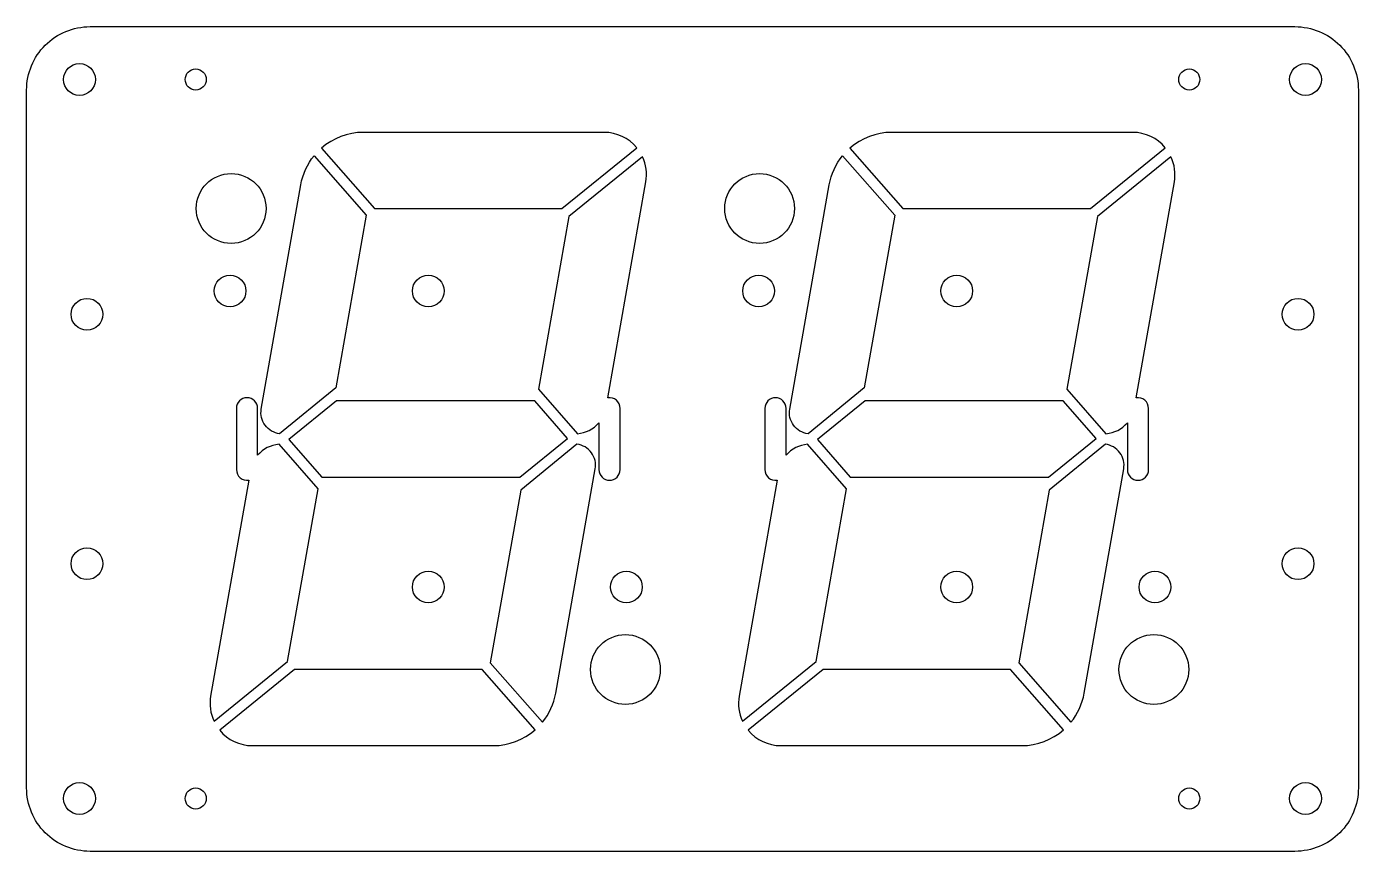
# Model space of a CAD drawing. Header units: millimetres. Extents: x 162 to 288, y 653 to 731.
import ezdxf

# ---------------------------------------------------------------- set-up
doc = ezdxf.new("R2010")
doc.units = ezdxf.units.MM
doc.layers.get('0').update_dxf_attribs({"linetype": 'CONTINUOUS'})

msp = doc.modelspace()

# ---------------------------------------------------------------- linework, layer by layer
for points in [[(288, 659, -0.414214), (282, 653), (168, 653, -0.414214), (162, 659), (162, 725, -0.414214), (168, 731), (282, 731, -0.414214), (288, 725)], [(189.89, 719.51), (194.91, 713.8), (212.65, 713.8), (219.73, 719.55, 0.223479), (216.65, 721), (193.85, 721, 0.181873)], [(239.89, 719.51), (244.91, 713.8), (262.65, 713.8), (269.73, 719.55, 0.223479), (266.65, 721), (243.85, 721, 0.181873)], [(185.93, 692.5, -0.429918), (184.2, 694.83), (187.94, 716.04, -0.127993), (189.2, 718.79), (194.13, 713.17), (191.25, 696.83)], [(216.15, 693.54), (216.15, 689.1, 1), (218.15, 689.1), (218.15, 694.9, 0.463558), (216.99, 695.89), (220.59, 716.31, 0.154582), (220.27, 718.7), (213.31, 713.05), (210.43, 696.71), (214.12, 692.5, 0.19739)], [(235.93, 692.5, -0.429918), (234.2, 694.83), (237.94, 716.04, -0.127993), (239.2, 718.79), (244.13, 713.17), (241.25, 696.83)], [(266.15, 693.54), (266.15, 689.1, 1), (268.15, 689.1), (268.15, 694.9, 0.463558), (266.99, 695.89), (270.59, 716.31, 0.154582), (270.27, 718.7), (263.31, 713.05), (260.43, 696.71), (264.12, 692.5, 0.19739)], [(183.85, 690.46), (183.85, 694.9, 1), (181.85, 694.9), (181.85, 689.1, 0.463558), (183.01, 688.11), (179.41, 667.69, 0.154582), (179.73, 665.3), (186.69, 670.95), (189.57, 687.29), (185.88, 691.5, 0.19739)], [(233.85, 690.46), (233.85, 694.9, 1), (231.85, 694.9), (231.85, 689.1, 0.463558), (233.01, 688.11), (229.41, 667.69, 0.154582), (229.73, 665.3), (236.69, 670.95), (239.57, 687.29), (235.88, 691.5, 0.19739)], [(212.06, 667.96), (215.8, 689.17, 0.429918), (214.07, 691.5), (208.75, 687.17), (205.87, 670.83), (210.8, 665.21, 0.127993)], [(262.06, 667.96), (265.8, 689.17, 0.429918), (264.07, 691.5), (258.75, 687.17), (255.87, 670.83), (260.8, 665.21, 0.127993)], [(210.11, 664.49), (205.09, 670.2), (187.35, 670.2), (180.27, 664.45, 0.223479), (183.35, 663), (206.15, 663, 0.181873)], [(260.11, 664.49), (255.09, 670.2), (237.35, 670.2), (230.27, 664.45, 0.223479), (233.35, 663), (256.15, 663, 0.181873)]]:
    msp.add_lwpolyline(points, format="xyb", close=True)
for points in [[(189.93, 688.4), (208.67, 688.4), (213.18, 692.06), (210.07, 695.6), (191.33, 695.6), (186.82, 691.94)], [(239.93, 688.4), (258.67, 688.4), (263.18, 692.06), (260.07, 695.6), (241.33, 695.6), (236.82, 691.94)]]:
    msp.add_lwpolyline(points, close=True)
for centre, radius in [((167, 726), 1.5), ((283, 726), 1.5), ((178, 726), 1), ((272, 726), 1), ((181.35, 713.8), 3.3), ((231.35, 713.8), 3.3), ((181.25, 706), 1.5), ((200, 706), 1.5), ((231.25, 706), 1.5), ((250, 706), 1.5), ((167.7, 703.8), 1.5), ((282.3, 703.8), 1.5), ((167.7, 680.2), 1.5), ((282.3, 680.2), 1.5), ((200, 678), 1.5), ((218.75, 678), 1.5), ((250, 678), 1.5), ((268.75, 678), 1.5), ((218.65, 670.2), 3.3), ((268.65, 670.2), 3.3), ((167, 658), 1.5), ((178, 658), 1), ((272, 658), 1), ((283, 658), 1.5)]:
    msp.add_circle(centre, radius)

doc.saveas('drawing.dxf')
